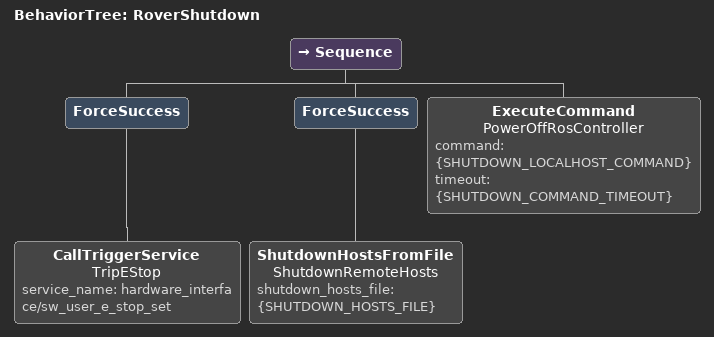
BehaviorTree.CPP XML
<?xml version="1.0" encoding="UTF-8"?>
<root BTCPP_format="4">
  <!-- Ticked by rover_safety_node once a shutdown was requested (SignalShutdown in RoverSafety, or
       the ~/shutdown service). Every step before the local power-off is best effort. -->
  <BehaviorTree ID="RoverShutdown">
    <Sequence>
      <ForceSuccess>
        <CallTriggerService name="TripEStop"
                            service_name="hardware_interface/sw_user_e_stop_set"/>
      </ForceSuccess>
      <ForceSuccess>
        <ShutdownHostsFromFile name="ShutdownRemoteHosts"
                               shutdown_hosts_file="{SHUTDOWN_HOSTS_FILE}"/>
      </ForceSuccess>
      <ExecuteCommand name="PowerOffRosController"
                      command="{SHUTDOWN_LOCALHOST_COMMAND}"
                      timeout="{SHUTDOWN_COMMAND_TIMEOUT}"/>
    </Sequence>
  </BehaviorTree>

</root>
